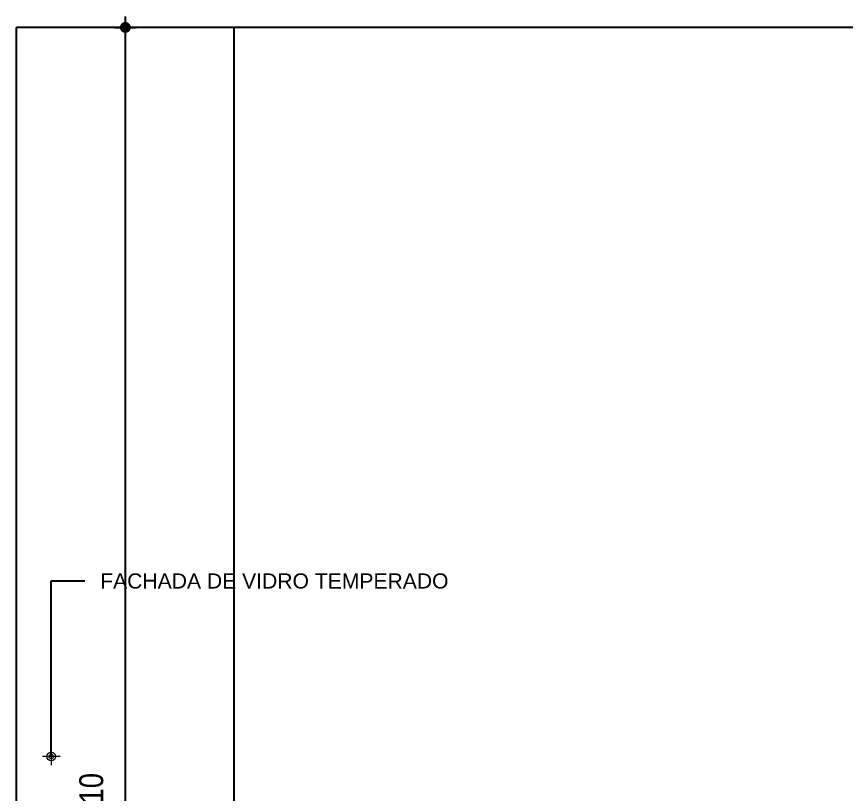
# Model space of a CAD drawing. Header units: millimetres. Extents: x 3212 to 6878, y 1640 to 3386.
# Drawn here: x 3322.062 to 3325.871, y 1668.243 to 1671.815 of the extents above; entities that cross this region are included whole.
import ezdxf

# ---------------------------------------------------------------- set-up
doc = ezdxf.new("R2010")
doc.units = ezdxf.units.MM
doc.header["$LTSCALE"] = 0.8
for name, color, linetype in [('A-PEN-08', 8, 'Continuous'), ('A-PEN-B', 5, 'Continuous'), ('A-PEN-Y', 2, 'Continuous'), ('COTA', 2, 'Continuous')]:
    doc.layers.add(name, color=color, linetype=linetype)
doc.layers.add('COTAS', color=53, linetype='Continuous', lineweight=9)
doc.styles.add('CARIMBO_DADOS', font='arial.ttf', dxfattribs={"height": 0.1})
doc.styles.add('F2', font='ARIALN.TTF')
doc.styles.get("Standard").update_dxf_attribs({"font": 'arial.ttf'})
doc.dimstyles.new('ARQUITETURA', dxfattribs={"dimtxt": 0.11, "dimasz": 0.05, "dimexe": 0.1, "dimexo": 0, "dimgap": 0.1, "dimtad": 1, "dimzin": 5, "dimdsep": 46, "dimtxsty": 'F2', "dimblk": 'COTA', "dimcen": 0, "dimse1": 1, "dimse2": 1, "dimadec": 0, "dimazin": 0, "dimtfac": 2, "dimtix": 1, "dimtmove": 2, "dimatfit": 3, "dimldrblk": 'COTA', "dimfxl": 0, "dimtolj": 1, "dimtzin": 5, "dimarcsym": 0})
doc.dimstyles.get("Standard").update_dxf_attribs({"dimtxt": 0.18, "dimasz": 0.18, "dimexe": 0.18, "dimexo": 0.0625, "dimgap": 0.09, "dimtad": 0, "dimtih": 1, "dimtoh": 1, "dimdec": 4, "dimzin": 0, "dimdsep": 46, "dimtxsty": 'Standard', "dimcen": 0.09, "dimadec": 0, "dimazin": 0, "dimtfac": 1, "dimtdec": 4, "dimtofl": 0, "dimtmove": 0, "dimatfit": 3, "dimfxl": 0, "dimtolj": 1, "dimtzin": 0, "dimarcsym": 0})

# ---------------------------------------------------------------- blocks, each defined once
blk = doc.blocks.new('CIRCULOS')
at = {"layer": 'COTAS'}
for p, q in [((0, 4), (0, -4)), ((-4, 0), (4, 0))]:
    blk.add_line(p, q, dxfattribs=at)
for radius in [2, 1]:
    blk.add_circle((0, 0), radius, dxfattribs=at)
blk = doc.blocks.new('COTA')
at = {"layer": 'COTA'}
for p, q in [((0, 1), (0, -1)), ((-1, 0), (1, 0))]:
    blk.add_line(p, q, dxfattribs=at)
at = {"layer": 'COTA', "const_width": 0.5}
blk.add_lwpolyline([(-0.25, 0, 1), (0.25, 0, 1)], format="xyb", close=True, dxfattribs=at)
blk = doc.blocks.new('*D206')
at = {"layer": 'COTAS', "color": 0, "lineweight": -2, "transparency": 16777216}
blk.add_line((3322.562, 1664.7146), (3322.562, 1671.7146), dxfattribs=at)
at = {"layer": 'Defpoints', "color": 0, "transparency": 16777216}
for p in [(3322.562, 1671.7646), (3322.562, 1671.7646), (3322.562, 1664.6646)]:
    blk.add_point(p, dxfattribs=at)
at = {"layer": 'COTAS', "color": 0, "lineweight": -2, "transparency": 16777216, "xscale": 0.05, "yscale": 0.05, "zscale": 0.05}
for p, rotation in [((3322.562, 1671.7646), 90), ((3322.562, 1664.6646), 270)]:
    blk.add_blockref('COTA', p, dxfattribs=dict(at, rotation=rotation))
at = {"layer": 'COTAS', "color": 0, "transparency": 16777216, "insert": (3322.4058, 1668.2146), "char_height": 0.11, "attachment_point": 5, "rotation": 90, "style": 'F2'}
blk.add_mtext('\\A1;7.10', dxfattribs=at)

msp = doc.modelspace()

# ---------------------------------------------------------------- linework, layer by layer
at = {"layer": 'A-PEN-B'}
for p in [(3323.062, 1667.7646), (3326.061, 1671.7646)]:
    msp.add_line(p, (3323.062, 1671.7646), dxfattribs=at)
at = {"layer": 'A-PEN-Y'}
for p in [(3322.062, 1667.1646), (3323.062, 1671.7646)]:
    msp.add_line(p, (3322.062, 1671.7646), dxfattribs=at)

# ---------------------------------------------------------------- texts
at = {"layer": 'A-PEN-08', "color": 230, "ltscale": 0.05, "insert": (3322.4463, 1669.2547), "char_height": 0.069442, "attachment_point": 1, "style": 'CARIMBO_DADOS'}
msp.add_mtext('FACHADA DE VIDRO TEMPERADO', dxfattribs=at)

# ---------------------------------------------------------------- dimensions: what is measured, and where the dimension line sits
at = {"layer": 'COTAS'}
dim = msp.add_linear_dim(base=(3322.562, 1671.7646), p1=(3322.562, 1664.6646), p2=(3322.562, 1671.7646), angle=90, dimstyle='ARQUITETURA', dxfattribs=at)
dim.commit()
dim.dimension.update_dxf_attribs({"geometry": '*D206', "text_midpoint": (3322.4058, 1668.2146)})

# ---------------------------------------------------------------- leaders
at = {"layer": 'A-PEN-08', "ltscale": 0.05, "annotation_type": 0, "has_hookline": 1, "hookline_direction": 0, "text_width": 1.5885}
msp.add_leader([(3322.2216, 1668.4127), (3322.2216, 1669.2199), (3322.3763, 1669.2199)], dimstyle='Standard', override={"dimtxt": 0.1, "dimasz": 0.01, "dimexe": 0, "dimexo": 0, "dimgap": 0.07, "dimtad": 0, "dimtih": 0, "dimtoh": 0, "dimdec": 2, "dimzin": 5, "dimtxsty": 'CARIMBO_DADOS', "dimcen": 0, "dimse1": 1, "dimse2": 1, "dimclrd": 8, "dimclre": 8, "dimclrt": 230, "dimtfac": 100, "dimtdec": 2, "dimtix": 1, "dimtofl": 1, "dimtmove": 2, "dimldrblk": 'CIRCULOS', "dimfxl": 0, "dimfxlon": 1, "dimtzin": 5, "dimarcsym": 1}, dxfattribs=at)

doc.saveas('drawing.dxf')
